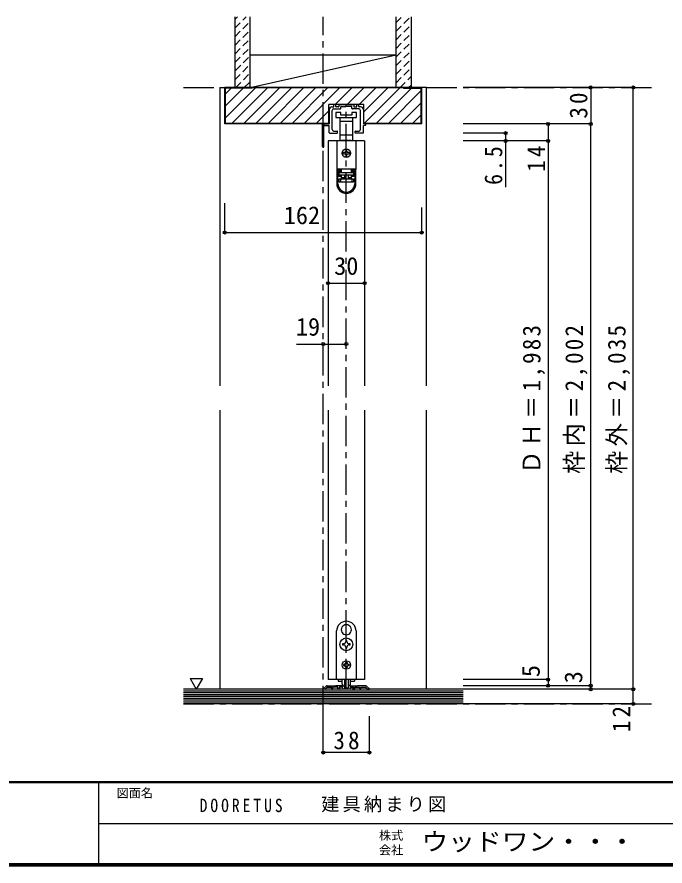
# Model space of a CAD drawing. Units: millimetres at full size, sheet at 1:5; details may follow other scales. Extents: x -973 to 977, y -718 to 696.
# Drawn here: x -65 to 468, y -701 to -2 of the extents above; entities that cross this region are included whole.
import ezdxf
from ezdxf.enums import TextEntityAlignment as Align

# ---------------------------------------------------------------- set-up
doc = ezdxf.new("R2010")
doc.units = ezdxf.units.MM
doc.header["$LTSCALE"] = 5
doc.header["$PDMODE"] = 32
doc.header["$PDSIZE"] = 2.5
doc.linetypes.add('CHAIN1', pattern=[8, 5, -1, 1, -1])
doc.linetypes.add('DASHED1', pattern=[1.8, 1.2, -0.6])
for name, color, linetype in [('0-1_通り芯', 4, 'CHAIN1'), ('0-2_柱', 3, 'Continuous'), ('0-3_仕上げ', 2, 'Continuous'), ('0-4_枠', 3, 'Continuous'), ('0-6_扉', 6, 'Continuous'), ('0-7_金物', 7, 'Continuous'), ('0-A_文字', 7, 'Continuous'), ('0-B_寸法', 7, 'Continuous'), ('0-C_ハッチ', 4, 'DASHED1'), ('F-0_補助線', 7, 'Continuous'), ('F-1_枠', 6, 'Continuous'), ('F-A_文字', 7, 'Continuous')]:
    doc.layers.add(name, color=color, linetype=linetype)
doc.styles.add('ＭＳ ゴシック', font='')
doc.styles.get('ＭＳ ゴシック').set_extended_font_data('MS Gothic')

# ---------------------------------------------------------------- blocks, each defined once
blk = doc.blocks.new('03')
at = {"layer": '0-B_寸法'}
for p, q in [((-11.079, 7.476), (-9.529, 7.476)), ((-9.229, 7.776), (-9.229, 9.176)), ((-8.029, 9.476), (-8.929, 9.476)), ((-7.729, 7.776), (-7.729, 9.176)), ((-5.529, 7.476), (-7.429, 7.476)), ((-5.229, 9.176), (-5.229, 7.776)), ((-4.929, 9.476), (6.771, 9.476)), ((-3.729, 6.276), (-3.729, 7.676)), ((-3.429, 7.976), (0.621, 7.976)), ((0.921, 8.276), (0.621, 7.976)), ((0.921, 8.276), (1.221, 7.976)), ((5.271, 7.976), (1.221, 7.976)), ((5.571, 6.276), (5.571, 7.676)), ((7.071, 9.176), (7.071, 7.776)), ((7.371, 7.476), (9.271, 7.476)), ((9.571, 7.776), (9.571, 9.176)), ((9.871, 9.476), (10.771, 9.476)), ((11.071, 7.776), (11.071, 9.176)), ((12.921, 7.476), (11.371, 7.476)), ((-13.079, 5.476), (-13.079, -6.524)), ((-10.679, -11.096), (-10.679, 4.476)), ((-9.229, 5.976), (-4.029, 5.976)), ((11.071, 5.976), (5.871, 5.976)), ((12.521, -11.096), (12.521, 4.476)), ((14.921, 5.476), (14.921, -6.524)), ((-18.179, -6.524), (-13.079, -6.524)), ((16.321, -6.524), (14.921, -6.524)), ((-18.679, -25.124), (-18.679, -7.024)), ((-17.479, -25.124), (-17.479, -8.224)), ((-16.979, -7.724), (-13.079, -7.724)), ((-13.079, -13.724), (-13.079, -7.724)), ((-6.229, -13.724), (-6.229, -12.649)), ((8.071, -13.724), (8.071, -12.649)), ((16.321, -7.724), (14.921, -7.724)), ((14.921, -13.724), (14.921, -7.724)), ((-12.779, -14.024), (-6.529, -14.024)), ((14.621, -14.024), (8.371, -14.024))]:
    blk.add_line(p, q, dxfattribs=at)
for centre, radius, start, end in [((-11.079, 5.476), 2, 90, 180), ((-9.529, 7.776), 0.3, 270, 0), ((-8.929, 9.176), 0.3, 90, 180), ((-8.029, 9.176), 0.3, 0, 90), ((-7.429, 7.776), 0.3, 180, 270), ((-5.529, 7.776), 0.3, 270, 0), ((-4.929, 9.176), 0.3, 90, 180), ((-3.429, 7.676), 0.3, 90, 180), ((5.271, 7.676), 0.3, 0, 90), ((6.771, 9.176), 0.3, 0, 90), ((7.371, 7.776), 0.3, 180, 270), ((9.271, 7.776), 0.3, 270, 0), ((9.871, 9.176), 0.3, 90, 180), ((10.771, 9.176), 0.3, 0, 90), ((11.371, 7.776), 0.3, 180, 270), ((12.921, 5.476), 2, 0, 90), ((-9.229, 4.476), 1.5, 90, 180), ((-4.029, 6.276), 0.3, 270, 0), ((5.871, 6.276), 0.3, 180, 270), ((11.071, 4.476), 1.5, 0, 90), ((-18.179, -7.024), 0.5, 90, 180), ((16.321, -7.124), 0.6, 0, 90), ((-16.979, -8.224), 0.5, 90, 180), ((-12.779, -13.724), 0.3, 180, 270), ((-9.679, -11.096), 1, 180, 243.25632), ((-7.879, -7.524), 5, 243.25632, 284.75682), ((-6.529, -12.649), 0.3, 0, 104.75682), ((-6.529, -13.724), 0.3, 270, 0), ((8.371, -12.649), 0.3, 75.24318, 180), ((8.371, -13.724), 0.3, 180, 270), ((9.721, -7.524), 5, 255.24318, 296.74368), ((11.521, -11.096), 1, 296.74368, 0), ((14.621, -13.724), 0.3, 270, 0), ((16.321, -7.124), 0.6, 270, 0), ((-18.079, -25.124), 0.6, 180, 0)]:
    blk.add_arc(centre, radius, start, end, dxfattribs=at)
blk = doc.blocks.new('下荷重(戸車)')
at = {"layer": '0-7_金物'}
for p, q in [((8.5, 37.107), (4.5, 37.107)), ((-5.25, 30.107), (0, 30.107)), ((0, 30.107), (5.25, 30.107)), ((5.25, 30.107), (5.25, 33.107)), ((5.25, 18.507), (5.25, 30.107)), ((0, 18.507), (-5.25, 18.507)), ((-5.25, 18.507), (-5.25, 14.107)), ((-5.25, 14.107), (-4, 14.107)), ((-4, 14.107), (-4, 13.807)), ((4, 14.107), (-4, 14.107)), ((5.25, 18.507), (0, 18.507)), ((4, 14.107), (5.25, 14.107)), ((4, 13.807), (4, 14.107)), ((5.25, 14.107), (5.25, 18.507)), ((7.9, 13.807), (-7.9, 13.807)), ((-7.9, 13.807), (-7.9, -9.493)), ((7.9, 13.807), (7.9, -9.493)), ((-1.5, 4.307), (-2.5, 4.307)), ((-2.5, 3.307), (-1.5, 3.307)), ((-0.5, 6.307), (-0.5, 5.307)), ((-0.5, 2.307), (-0.5, 1.307)), ((0.5, 5.307), (0.5, 6.307)), ((0.5, 1.307), (0.5, 2.307)), ((2.5, 4.307), (1.5, 4.307)), ((1.5, 3.307), (2.5, 3.307)), ((7.9, -9.493), (-7.9, -9.493)), ((-7.9, -9.493), (-7.9, -9.593)), ((-6.9, -9.593), (-7.9, -9.593)), ((-7.9, -9.593), (-7.9, -21.293)), ((-4.2, -9.593), (-6.9, -9.593)), ((-6.9, -21.293), (-6.9, -9.593)), ((-6.1, -10.593), (-6.1, -15.293)), ((-6.1, -10.593), (-4.2, -10.593)), ((-5.9, -11.693), (-5.9, -12.193)), ((-4, -11.693), (-5.9, -11.693)), ((-5.9, -12.193), (5.9, -12.193)), ((-5.9, -14.193), (-5.9, -12.193)), ((-4.9, -9.593), (-4.9, -9.493)), ((-4.2, -9.593), (-4.2, -10.593)), ((-4, -11.693), (-4, -9.493)), ((4, -9.493), (4, -11.693)), ((5.9, -11.693), (4, -11.693)), ((6.9, -9.593), (4.2, -9.593)), ((4.2, -10.593), (4.2, -9.593)), ((4.2, -11.593), (4.2, -10.593)), ((4.2, -10.593), (6.1, -10.593)), ((6.1, -11.593), (4.2, -11.593)), ((4.9, -9.493), (4.9, -9.593)), ((5.9, -12.193), (5.9, -11.693)), ((5.9, -12.193), (5.9, -14.193)), ((6.1, -15.293), (6.1, -10.593)), ((6.9, -9.593), (6.9, -21.293)), ((7.9, -9.593), (6.9, -9.593)), ((7.9, -9.493), (7.9, -9.593)), ((7.9, -21.293), (7.9, -9.593)), ((-6.1, -14.293), (-4.2, -14.293)), ((-4.2, -15.293), (-6.1, -15.293)), ((5.9, -14.193), (-5.9, -14.193)), ((-5.9, -17.193), (-4.9, -17.193)), ((-4.9, -17.193), (4.9, -17.193)), ((-4.9, -17.193), (-4.9, -20.193)), ((4.9, -20.193), (-4.9, -20.193)), ((-4.2, -14.293), (-4.2, -15.293)), ((-4.2, -15.293), (-4.2, -17.193)), ((-4, -16.193), (-4, -14.193)), ((-1.5, -14.193), (-1.5, -17.193)), ((1.5, -14.193), (1.5, -17.193)), ((1.5, -16.193), (4, -16.193)), ((6.1, -15.293), (4.2, -15.293)), ((4.2, -17.193), (4.2, -15.293)), ((4.9, -17.193), (5.9, -17.193)), ((5.9, -17.193), (5.9, -20.193))]:
    blk.add_line(p, q, dxfattribs=at)
for points in [[(-8.5, 33.107), (0, 33.107), (8.5, 33.107), (8.5, 37.107)], [(4.5, 37.107), (4.5, 35.107), (-4.5, 35.107), (-4.5, 37.107), (-8.5, 37.107), (-8.5, 33.107)], [(-5.25, 33.107), (-5.25, 30.107), (-5.25, 18.507)], [(-4.2, -10.593), (-4.2, -11.593), (-6.1, -11.593)], [(-4.9, -20.193), (-5.9, -20.193), (-5.9, -17.193)], [(-4, -17.193), (-4, -16.193), (-1.5, -16.193)], [(4, -14.193), (4, -16.193), (4, -17.193)], [(4.2, -15.293), (4.2, -14.293), (6.1, -14.293)], [(5.9, -20.193), (4.9, -20.193), (4.9, -17.193)]]:
    blk.add_lwpolyline(points, dxfattribs=at)
blk.add_circle((0, 3.807), 3.5, dxfattribs=at)
for centre, radius, start, end in [((-2.5, 3.807), 0.5, 90, 180), ((-2.5, 3.807), 0.5, 180, 270), ((-1.5, 5.307), 1, 270, 0), ((-1.5, 2.307), 1, 0, 90), ((0, 6.307), 0.5, 90, 180), ((0, 1.307), 0.5, 180, 270), ((0, 6.307), 0.5, 0, 90), ((0, 1.307), 0.5, 270, 0), ((1.5, 5.307), 1, 180, 270), ((1.5, 2.307), 1, 90, 180), ((2.5, 3.807), 0.5, 0, 90), ((2.5, 3.807), 0.5, 270, 0), ((0, -21.293), 7.9, 180, 0), ((0, -21.293), 6.9, 180, 0)]:
    blk.add_arc(centre, radius, start, end, dxfattribs=at)

msp = doc.modelspace()

# ---------------------------------------------------------------- linework, layer by layer
at = {"layer": '0-1_通り芯'}
for p, q in [((186.653, -577.5), (186.653, -2.5)), ((71.653, -60.5), (460.653, -60.5)), ((205.653, -555.5), (205.653, -74.5)), ((71.653, -567.5), (460.653, -567.5))]:
    msp.add_line(p, q, dxfattribs=at)
at = {"layer": '0-2_柱', "color": 7}
msp.add_line((126.653, -60.5), (246.653, -33.5), dxfattribs=at)
at = {"layer": '0-2_柱'}
for p, q in [((126.653, -33.5), (246.653, -33.5)), ((126.653, -60.5), (246.653, -60.5))]:
    msp.add_line(p, q, dxfattribs=at)
at = {"layer": '0-3_仕上げ'}
for p, q in [((114.153, -60.5), (114.153, -2.5)), ((126.653, -60.5), (126.653, -2.5)), ((246.653, -60.5), (246.653, -2.5)), ((259.153, -60.5), (259.153, -2.5)), ((301.653, -555.5), (71.653, -555.5)), ((301.653, -567.5), (71.653, -567.5))]:
    msp.add_line(p, q, dxfattribs=at)
at = {"layer": '0-3_仕上げ', "color": 7}
for p, q in [((301.653, -557), (71.653, -557)), ((301.653, -558.5), (71.653, -558.5)), ((301.653, -560), (71.653, -560)), ((301.653, -561.5), (71.653, -561.5)), ((301.653, -563), (71.653, -563)), ((301.653, -564.5), (71.653, -564.5)), ((301.653, -566), (71.653, -566))]:
    msp.add_line(p, q, dxfattribs=at)
at = {"layer": '0-4_枠', "color": 4}
for p, q in [((101.653, -60.5), (105.653, -60.5)), ((101.653, -60.5), (101.653, -306)), ((271.653, -60.5), (267.653, -60.5)), ((271.653, -306), (271.653, -60.5)), ((101.653, -326), (101.653, -555.5)), ((271.653, -555.5), (271.653, -326))]:
    msp.add_line(p, q, dxfattribs=at)
at = {"layer": '0-4_枠'}
for p, q in [((105.653, -90.5), (105.653, -60.5)), ((267.653, -60.5), (105.653, -60.5)), ((106.153, -90), (106.153, -61)), ((252.653, -61), (252.653, -60.5)), ((252.653, -61), (267.153, -61)), ((267.153, -90), (267.153, -61)), ((267.653, -90.5), (267.653, -60.5)), ((191.253, -90.5), (191.253, -74.5)), ((220.053, -74.5), (191.253, -74.5)), ((220.053, -90.5), (220.053, -74.5)), ((191.253, -90.5), (105.653, -90.5)), ((191.253, -90), (106.153, -90)), ((267.153, -90), (220.053, -90)), ((267.653, -90.5), (220.053, -90.5))]:
    msp.add_line(p, q, dxfattribs=at)
msp.add_lwpolyline([(128.153, -60.5), (128.153, -61), (106.153, -61)], dxfattribs=at)
at = {"layer": '0-6_扉'}
for p, q in [((220.653, -104.5), (190.653, -104.5)), ((190.653, -104.5), (190.653, -306)), ((220.653, -104.5), (220.653, -306)), ((190.653, -326), (190.653, -547.5)), ((220.653, -326), (220.653, -547.5)), ((220.653, -547.5), (190.653, -547.5))]:
    msp.add_line(p, q, dxfattribs=at)
at = {"layer": '0-7_金物'}
for p, q in [((205.554, -502.351), (205.653, -502.45)), ((205.752, -502.351), (205.653, -502.45)), ((197.653, -547.5), (197.653, -507.5)), ((202.011, -508.489), (202.146, -508.525)), ((202.109, -508.66), (202.146, -508.525)), ((209.295, -508.489), (209.16, -508.525)), ((209.197, -508.66), (209.16, -508.525)), ((213.653, -507.5), (213.653, -547.5)), ((205.153, -515.35), (205.153, -516.3)), ((206.153, -515.35), (205.153, -515.35)), ((206.153, -516.3), (206.153, -515.35)), ((203.453, -518), (202.503, -518)), ((202.503, -518), (202.503, -519)), ((202.503, -519), (203.453, -519)), ((206.153, -521.65), (206.153, -520.7)), ((208.803, -518), (207.853, -518)), ((207.853, -519), (208.803, -519)), ((208.803, -519), (208.803, -518)), ((203.853, -535), (203.253, -535)), ((203.253, -535), (203.253, -536)), ((203.253, -536), (203.853, -536)), ((205.153, -533.1), (206.153, -533.1)), ((205.153, -533.1), (205.153, -533.7)), ((205.153, -537.3), (205.153, -537.9)), ((206.153, -533.1), (206.153, -533.7)), ((206.153, -537.3), (206.153, -537.9)), ((207.453, -535), (208.053, -535)), ((206.153, -537.9), (205.153, -537.9)), ((213.653, -547.5), (197.653, -547.5)), ((199.053, -547.5), (199.053, -548.7)), ((199.053, -548.7), (202.185, -548.7)), ((202.153, -550.921), (202.153, -547.5)), ((204.153, -547.5), (204.153, -554.121)), ((207.153, -547.5), (207.153, -554.112)), ((209.121, -548.7), (212.253, -548.7)), ((209.153, -550.921), (209.153, -547.5)), ((212.253, -547.5), (212.253, -548.7)), ((206.853, -554.421), (204.453, -554.421))]:
    msp.add_line(p, q, dxfattribs=at)
at = {"layer": '0-7_金物', "color": 3}
for p, q in [((189.077, -552.793), (186.712, -555.159)), ((188.453, -555.5), (186.853, -555.5)), ((188.653, -554.914), (189.867, -553.7)), ((188.653, -555.3), (188.653, -554.914)), ((189.784, -552.5), (196.353, -552.5)), ((189.867, -553.7), (193.653, -553.7)), ((193.653, -555.2), (193.653, -553.7)), ((193.953, -555.5), (194.353, -555.5)), ((194.653, -555.2), (194.653, -553.7)), ((202.424, -552.5), (196.953, -552.5)), ((200.253, -555.5), (198.953, -555.5)), ((202.053, -553.7), (199.653, -553.7)), ((199.653, -553.7), (199.653, -554.7)), ((200.253, -554.7), (199.653, -554.7)), ((202.553, -554.2), (202.553, -555.2)), ((202.578, -552.524), (203.707, -552.888)), ((208.453, -555.5), (202.853, -555.5)), ((204.053, -553.364), (204.053, -554.4)), ((204.353, -554.7), (206.953, -554.7)), ((207.253, -553.364), (207.253, -554.4)), ((208.728, -552.524), (207.6, -552.888)), ((208.753, -554.2), (208.753, -555.2)), ((208.882, -552.5), (214.353, -552.5)), ((209.253, -553.7), (211.653, -553.7)), ((211.053, -554.7), (211.653, -554.7)), ((211.053, -555.5), (212.353, -555.5)), ((211.653, -553.7), (211.653, -554.7)), ((212.653, -555.2), (212.653, -553.7)), ((212.653, -553.7), (216.653, -553.7)), ((221.522, -552.5), (214.953, -552.5)), ((216.653, -555.2), (216.653, -553.7)), ((217.353, -555.5), (216.953, -555.5)), ((217.653, -553.7), (221.439, -553.7)), ((217.653, -555.2), (217.653, -553.7)), ((222.653, -554.914), (221.439, -553.7)), ((222.229, -552.793), (224.594, -555.159)), ((222.653, -555.3), (222.653, -554.914)), ((222.853, -555.5), (224.453, -555.5))]:
    msp.add_line(p, q, dxfattribs=at)
at = {"layer": '0-7_金物'}
for points in [[(205.153, -520.7), (205.153, -521.65), (206.153, -521.65)], [(208.053, -535), (208.053, -536), (207.453, -536)]]:
    msp.add_lwpolyline(points, dxfattribs=at)
at = {"layer": '0-7_金物', "color": 3}
for points in [[(198.653, -555.2), (198.653, -553.7), (194.653, -553.7)], [(196.353, -552.5), (196.653, -552.8), (196.953, -552.5)], [(214.953, -552.5), (214.653, -552.8), (214.353, -552.5)]]:
    msp.add_lwpolyline(points, dxfattribs=at)
at = {"layer": '0-7_金物'}
for centre, radius in [((205.653, -518.5), 5.35), ((205.653, -535.5), 3.5)]:
    msp.add_circle(centre, radius, dxfattribs=at)
for centre, radius, start, end in [((205.653, -507.5), 8, 0, 180), ((205.653, -506.5), 4.15, 91.3645, 208.6355), ((205.653, -506.5), 4.15, 331.3645, 88.6355), ((205.653, -506.5), 4.15, 211.3645, 328.6355), ((203.453, -516.3), 1.7, 270, 0), ((207.853, -516.3), 1.7, 180, 270), ((203.453, -520.7), 1.7, 0, 90), ((207.853, -520.7), 1.7, 90, 180), ((203.853, -533.7), 1.3, 270, 0), ((203.853, -537.3), 1.3, 0, 90), ((207.453, -533.7), 1.3, 180, 270), ((207.453, -537.3), 1.3, 90, 180), ((204.153, -550.921), 2, 180, 264.78409), ((207.153, -550.921), 2, 275.21591, 0), ((203.953, -553.112), 0.2, 0, 84.78409), ((204.453, -554.121), 0.3, 180, 270), ((206.853, -554.121), 0.3, 270, 0), ((207.353, -553.112), 0.2, 95.21591, 180)]:
    msp.add_arc(centre, radius, start, end, dxfattribs=at)
at = {"layer": '0-7_金物', "color": 3}
for centre, radius, start, end in [((186.453, -555.3), 0.2, 270, 45), ((186.853, -555.3), 0.2, 135, 270), ((188.453, -555.3), 0.2, 270, 0), ((189.784, -553.5), 1, 90, 135), ((193.953, -555.2), 0.3, 180, 270), ((194.353, -555.2), 0.3, 270, 0), ((198.953, -555.2), 0.3, 180, 270), ((200.253, -555.1), 0.4, 0, 90), ((200.253, -555.1), 0.4, 270, 0), ((202.053, -554.2), 0.5, 0, 90), ((202.424, -553), 0.5, 72.1213, 90), ((202.853, -555.2), 0.3, 180, 270), ((203.553, -553.364), 0.5, 0, 72.1213), ((204.353, -554.4), 0.3, 180, 270), ((206.953, -554.4), 0.3, 270, 0), ((207.753, -553.364), 0.5, 107.8787, 180), ((208.453, -555.2), 0.3, 270, 0), ((208.882, -553), 0.5, 90, 107.8787), ((209.253, -554.2), 0.5, 90, 180), ((211.053, -555.1), 0.4, 90, 180), ((211.053, -555.1), 0.4, 180, 270), ((212.353, -555.2), 0.3, 270, 0), ((216.953, -555.2), 0.3, 180, 270), ((217.353, -555.2), 0.3, 270, 0), ((221.522, -553.5), 1, 45, 90), ((222.853, -555.3), 0.2, 180, 270), ((224.453, -555.3), 0.2, 270, 45)]:
    msp.add_arc(centre, radius, start, end, dxfattribs=at)
at = {"layer": '0-A_文字'}
msp.add_line((77.218, -546.686), (82.218, -555.347), dxfattribs=at)
msp.add_lwpolyline([(77.218, -546.686), (87.218, -546.686), (82.218, -555.347)], dxfattribs=at)
at = {"layer": '0-B_寸法', "color": 4}
for p, q in [((441.653, -60.5), (301.653, -60.5)), ((406.653, -60.5), (406.653, -90.5)), ((441.653, -555.5), (441.653, -60.5)), ((406.653, -90.5), (301.653, -90.5)), ((371.653, -90.5), (371.653, -104.5)), ((406.653, -552.5), (406.653, -90.5)), ((336.653, -98), (301.653, -98)), ((371.653, -104.5), (301.653, -104.5)), ((336.653, -98), (336.653, -142.457)), ((371.653, -104.5), (371.653, -547.5)), ((105.653, -179.804), (105.653, -155.746)), ((267.653, -179.804), (267.653, -159.246)), ((105.653, -179.804), (267.653, -179.804)), ((190.653, -221.5), (220.653, -221.5)), ((164.653, -271.5), (205.653, -271.5)), ((371.653, -547.5), (301.653, -547.5)), ((371.653, -547.5), (371.653, -552.5)), ((406.653, -552.5), (301.653, -552.5)), ((441.653, -555.5), (301.653, -555.5)), ((406.653, -555.5), (406.653, -552.5)), ((441.653, -567.5), (441.653, -555.5)), ((441.653, -567.5), (301.653, -567.5)), ((186.653, -607.5), (186.653, -577.5)), ((224.653, -607.5), (224.653, -577.5)), ((224.653, -607.5), (186.653, -607.5))]:
    msp.add_line(p, q, dxfattribs=at)
at = {"layer": '0-B_寸法'}
for p in [(406.653, -60.5), (441.653, -60.5), (371.653, -90.5), (406.653, -90.5), (336.653, -98), (336.653, -104.5), (371.653, -104.5), (105.653, -179.804), (267.653, -179.804), (190.653, -221.5), (220.653, -221.5), (186.653, -271.5), (205.653, -271.5), (371.653, -547.5), (371.653, -552.5), (406.653, -552.5), (406.653, -555.5), (441.653, -555.5), (441.653, -567.5), (186.653, -607.5), (224.653, -607.5)]:
    msp.add_point(p, dxfattribs=at)
at = {"layer": '0-C_ハッチ'}
for p, q in [((114.181, -11.466), (123.147, -2.5)), ((114.181, -4.395), (116.076, -2.5)), ((114.181, -18.537), (126.681, -6.037)), ((246.653, -14.174), (258.327, -2.5)), ((246.653, -7.103), (251.256, -2.5)), ((114.181, -25.608), (126.681, -13.108)), ((246.653, -21.245), (259.153, -8.745)), ((114.181, -32.679), (126.681, -20.179)), ((246.653, -28.317), (259.153, -15.817)), ((114.181, -39.751), (126.681, -27.251)), ((246.653, -35.388), (259.153, -22.888)), ((114.503, -46.5), (126.681, -34.322)), ((246.653, -42.459), (259.153, -29.959)), ((114.153, -53.921), (126.681, -41.393)), ((246.653, -49.53), (259.153, -37.03)), ((114.645, -60.5), (126.681, -48.464)), ((246.653, -56.601), (259.153, -44.101)), ((121.716, -60.5), (126.681, -55.535)), ((249.825, -60.5), (259.153, -51.172)), ((256.896, -60.5), (259.153, -58.243))]:
    msp.add_line(p, q, dxfattribs=at)
at = {"layer": '0-C_ハッチ', "linetype": 'Continuous'}
for p, q in [((106.153, -85.486), (131.139, -60.5)), ((106.153, -75.586), (120.739, -61)), ((106.153, -65.687), (110.84, -61)), ((111.538, -90), (141.038, -60.5)), ((121.438, -90), (150.938, -60.5)), ((131.337, -90), (160.837, -60.5)), ((170.737, -60.5), (141.237, -90)), ((180.636, -60.5), (151.136, -90)), ((161.036, -90), (190.536, -60.5)), ((170.935, -90), (200.435, -60.5)), ((196.335, -74.5), (210.335, -60.5)), ((206.234, -74.5), (220.234, -60.5)), ((216.134, -74.5), (230.134, -60.5)), ((220.053, -80.48), (240.033, -60.5)), ((220.433, -90), (249.933, -60.5)), ((230.332, -90), (259.332, -61)), ((240.232, -90), (267.153, -63.079)), ((250.131, -90), (267.153, -72.978)), ((180.835, -90), (191.253, -79.582)), ((260.031, -90), (267.153, -82.878)), ((190.734, -90), (191.253, -89.481))]:
    msp.add_line(p, q, dxfattribs=at)
at = {"layer": 'F-1_枠'}
for p, q in [((976.653, -631.667), (-973.347, -631.667)), ((976.653, -632.5), (-973.347, -632.5)), ((1.653, -632.5), (1.653, -699.167)), ((1.653, -665.833), (974.986, -665.834)), ((976.653, -699.167), (-973.347, -699.167)), ((976.653, -700), (-973.347, -700)), ((976.653, -700.833), (-973.347, -700.833))]:
    msp.add_line(p, q, dxfattribs=at)

# ---------------------------------------------------------------- block references
at = {"layer": '0-7_金物'}
for name, p in [('03', (204.732, -83.976)), ('下荷重(戸車)', (205.653, -118.307))]:
    msp.add_blockref(name, p, dxfattribs=at)

# ---------------------------------------------------------------- texts
at = {"layer": '0-B_寸法', "style": 'ＭＳ ゴシック'}
for s, p in [('162', (154.177, -177.304)), ('30', (195.653, -219)), ('19', (164.153, -269))]:
    msp.add_text(s, height=14.66, dxfattribs=at).set_placement(p, align=Align.BOTTOM_LEFT)
for s, p in [('5', (369.153, -545.5)), ('3', (404.153, -550.5))]:
    msp.add_text(s, height=14.66, rotation=90, dxfattribs=at).set_placement(p, align=Align.BOTTOM_LEFT)
at = {"layer": '0-B_寸法', "char_height": 14.66, "attachment_point": 7, "rotation": 90, "style": 'ＭＳ ゴシック'}
for s, insert in [('\\T1.27;\\W0.95;30', (404.153, -86.125)), ('\\T1.27;\\W0.9;6.5', (334.153, -140.613)), ('\\T1.27;\\W0.95;14', (369.153, -129.818)), ('\\T1.19;\\W0.95;ＤＨ＝1,983', (369.153, -378.25)), ('\\T1.19;\\W0.95;枠内＝2,002', (404.153, -378.25)), ('\\T1.19;\\W0.95;枠外＝2,035', (439.153, -378.25)), ('\\T1.27;\\W0.95;12', (439.153, -590.75))]:
    msp.add_mtext(s, dxfattribs=dict(at, insert=insert))
at = {"layer": '0-B_寸法', "insert": (195.028, -605), "char_height": 14.66, "attachment_point": 7, "style": 'ＭＳ ゴシック'}
msp.add_mtext('\\T1.27;\\W0.95;38', dxfattribs=at)
at = {"layer": 'F-0_補助線', "char_height": 11, "attachment_point": 7, "style": 'ＭＳ ゴシック'}
for s, insert in [('\\T1.39;\\W0.85;DOORETUS', (84.986, -656.667)), ('\\T1.17;建具納まり図', (184.986, -656.667))]:
    msp.add_mtext(s, dxfattribs=dict(at, insert=insert))
at = {"layer": 'F-A_文字', "style": 'ＭＳ ゴシック'}
for s, p in [('図面名', (16.653, -646.667)), ('株式', (232.486, -681.5)), ('会社', (232.486, -693.5))]:
    msp.add_text(s, height=7.331, dxfattribs=at).set_placement(p, align=Align.BOTTOM_LEFT)
at = {"layer": 'F-A_文字', "style": 'ＭＳ ゴシック', "width": 1.1}
msp.add_text('ウッドワン・・・', height=14.66, dxfattribs=at).set_placement((267.486, -692.5), align=Align.BOTTOM_LEFT)

doc.saveas('drawing.dxf')
